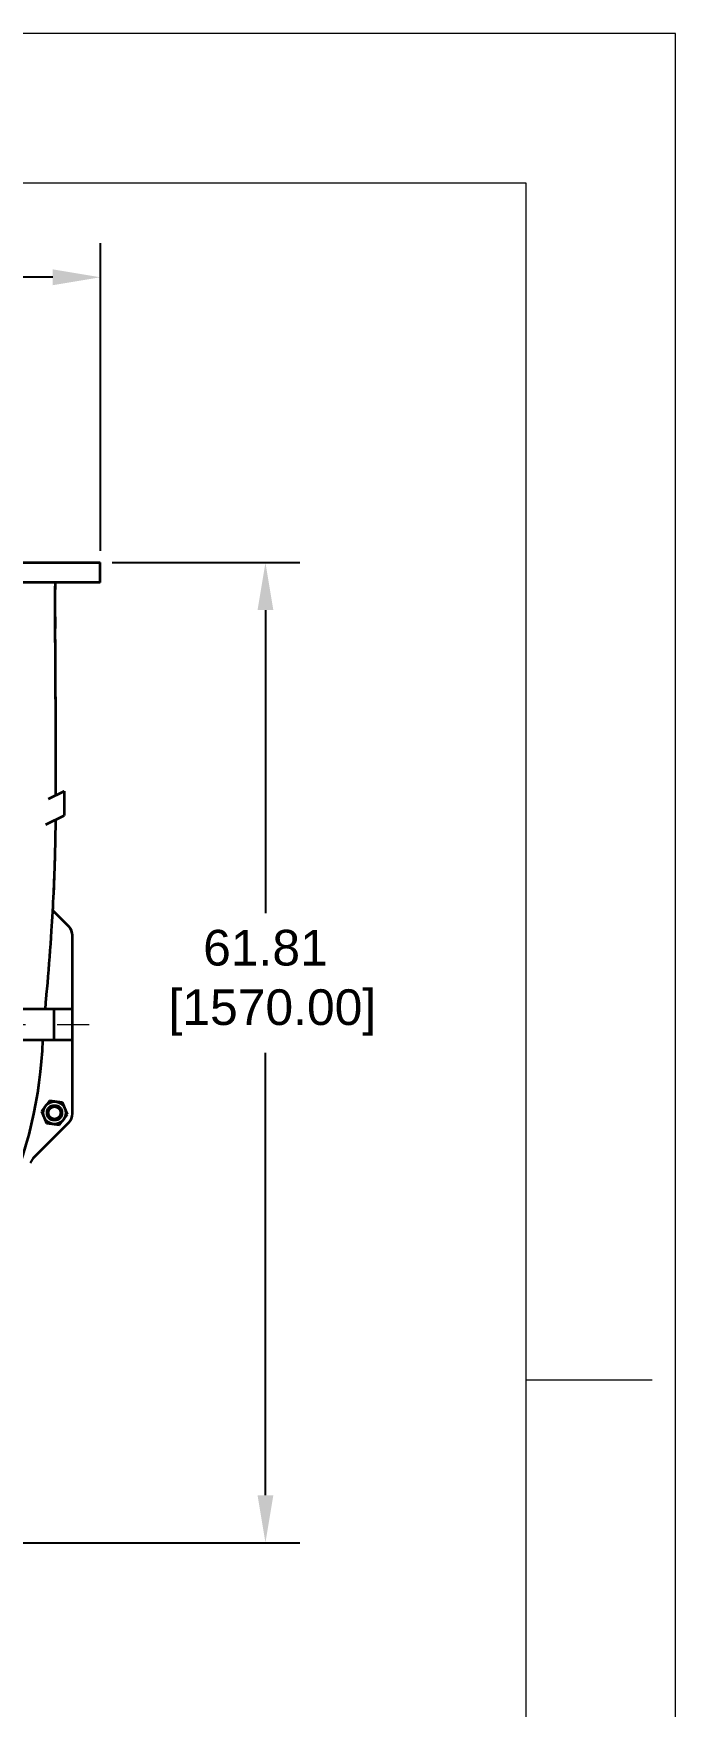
# Model space of a CAD drawing. Header units: inches. Extents: x 62 to 508, y 938 to 1278.
# Drawn here: x 467.6 to 508.1, y 1172.6 to 1278.1 of the extents above; entities that cross this region are included whole.
import ezdxf
from ezdxf.enums import TextEntityAlignment as Align

# ---------------------------------------------------------------- set-up
doc = ezdxf.new("R2010")
doc.units = ezdxf.units.IN
doc.header["$MEASUREMENT"] = 0
doc.linetypes.add('点画线', pattern=[16, 10, -2, 2, -2])
doc.layers.add('Title Block', color=7, linetype='Continuous')
doc.layers.add('中心线层', color=1, linetype='点画线', lineweight=18)
doc.layers.add('粗实线层', color=7, linetype='Continuous', lineweight=35)
doc.styles.add('ACANSTS', font='romans.shx', dxfattribs={"height": 1})
doc.styles.add('Roman', font='romans')
doc.styles.get("Standard").update_dxf_attribs({"font": 'arial.ttf'})
doc.dimstyles.new('STANDARD 2 PLCS', dxfattribs={"dimtxt": 0.125, "dimasz": 0.18, "dimexe": 0.18, "dimexo": 0.0625, "dimgap": 0.09, "dimtad": 0, "dimtih": 1, "dimtoh": 1, "dimzin": 4, "dimdsep": 46, "dimtxsty": 'Standard', "dimcen": 0.09, "dimaunit": 1, "dimadec": 0, "dimazin": 1, "dimtfac": 1, "dimtofl": 0, "dimtmove": 1, "dimatfit": 3, "dimfxl": 1, "dimtolj": 1, "dimtzin": 4, "dimarcsym": 0})

# ---------------------------------------------------------------- blocks, each defined once
blk = doc.blocks.new('*D19')
at = {"color": 0, "lineweight": -2, "transparency": 16777216}
for p, q in [((411.81, 1221.98), (411.81, 1264.89)), ((471.83, 1245.49), (471.83, 1264.89)), ((414.81, 1262.73), (434.34, 1262.73)), ((468.83, 1262.73), (450.28, 1262.73))]:
    blk.add_line(p, q, dxfattribs=at)
at = {"color": 0, "transparency": 16777216}
for points in [[(414.81, 1263.23), (414.81, 1262.23), (411.81, 1262.73)], [(468.83, 1263.23), (468.83, 1262.23), (471.83, 1262.73)]]:
    blk.add_solid(points, dxfattribs=at)
at = {"layer": 'Defpoints', "color": 0, "transparency": 16777216}
for p in [(471.83, 1262.73), (471.83, 1244.74), (411.81, 1221.23)]:
    blk.add_point(p, dxfattribs=at)
at = {"color": 0, "transparency": 16777216, "insert": (442.31, 1262.73), "char_height": 2.25, "attachment_point": 5}
blk.add_mtext('\\A1;60.02\\P [1524.50]', dxfattribs=at)
blk = doc.blocks.new('*D21')
at = {"color": 0, "lineweight": -2, "transparency": 16777216}
for p, q in [((472.58, 1244.74), (484.41, 1244.74)), ((482.25, 1241.74), (482.25, 1222.64)), ((482.25, 1185.93), (482.25, 1213.83)), ((466.5, 1182.93), (484.41, 1182.93))]:
    blk.add_line(p, q, dxfattribs=at)
at = {"color": 0, "transparency": 16777216}
for points in [[(481.75, 1241.74), (482.75, 1241.74), (482.25, 1244.74)], [(481.75, 1185.93), (482.75, 1185.93), (482.25, 1182.93)]]:
    blk.add_solid(points, dxfattribs=at)
at = {"layer": 'Defpoints', "color": 0, "transparency": 16777216}
for p in [(471.83, 1244.74), (465.75, 1182.93), (482.25, 1182.93)]:
    blk.add_point(p, dxfattribs=at)
at = {"color": 0, "transparency": 16777216, "insert": (482.25, 1218.24), "char_height": 2.25, "attachment_point": 5}
blk.add_mtext('\\A1;61.81\\P [1570.00]', dxfattribs=at)
blk = doc.blocks.new('LONE STAR BLOWER TITLE BLOCK (SIZE A)')
at = {"layer": 'Title Block', "lineweight": 15}
for p, q in [((23.625, 18), (0, 18)), ((23.625, 0), (23.625, 18)), ((23.125, 17.5), (0.5, 17.5)), ((23.125, 17.5), (0.5, 17.5)), ((23.125, 0.5), (23.125, 17.5)), ((23.125, 13.5), (23.5469, 13.5))]:
    blk.add_line(p, q, dxfattribs=at)
at = {"layer": 'Title Block', "lineweight": 15, "style": 'ACANSTS'}
for tag, p, height in [('DRAWN_BY', (14.3692, 2.2855), 0.135), ('DRAWN_DATE', (15.5145, 2.2938), 0.135), ('DRAWING_SUBTITLE', (17.5134, 1.9768), 0.2025), ('CHECKED_BY', (14.3914, 1.9397), 0.135), ('CHECK_DATE', (15.4958, 1.9404), 0.135), ('ENGINEER', (14.3854, 1.6081), 0.135), ('ENG_DATE', (15.4868, 1.6029), 0.135), ('DRAWING_SUBTITLE', (17.5109, 1.5494), 0.2025), ('MANUFACTURING', (14.3811, 1.2706), 0.135), ('MFG_DATE', (15.4879, 1.2695), 0.135), ('CONTROL', (14.3811, 0.9331), 0.135), ('CONTROL_DATE', (15.4879, 0.932), 0.135), ('CAGE_CODE', (17.7275, 0.9163), 0.135), ('MODEL_FILE_NAME', (8.2952, 0.6111), 0.135), ('APPROVED_BY', (14.3698, 0.5685), 0.135), ('APPROVAL_DATE', (15.4796, 0.5615), 0.135)]:
    blk.add_attdef(tag, p, '', height=height, dxfattribs=at)
at = {"layer": 'Title Block', "lineweight": 15, "style": 'Roman', "flags": 8}
for tag, height, p in [('DWG_NUMBER', 0.2812, (18.9096, 1.1474)), ('SCALE', 0.135, (17.9035, 0.7041)), ('SHEETNUMBER', 0.135, (21.2556, 0.7041)), ('TOTA_SHEETS', 0.135, (21.8939, 0.7016))]:
    blk.add_attdef(tag, text='', height=height, dxfattribs=at).set_placement(p, align=Align.TOP_LEFT)
at = {"layer": 'Title Block', "lineweight": 15, "style": 'ACANSTS'}
blk.add_attdef('REVISION', text='', height=0.135, dxfattribs=at).set_placement((22.8495, 0.8933), align=Align.CENTER)

msp = doc.modelspace()

# ---------------------------------------------------------------- linework, layer by layer
for p, q in [((471.828, 1244.743), (450.606, 1244.743)), ((471.828, 1243.483), (471.828, 1244.743)), ((471.828, 1244.743), (471.828, 1244.743)), ((468.964, 1242.588), (468.968, 1243.036)), ((468.968, 1243.036), (468.978, 1243.483)), ((468.978, 1243.483), (468.978, 1243.483)), ((468.978, 1243.483), (471.828, 1243.483)), ((471.828, 1243.483), (471.828, 1243.483)), ((468.965, 1242.141), (468.964, 1242.588)), ((468.967, 1241.694), (468.965, 1242.141)), ((468.968, 1241.247), (468.967, 1241.694)), ((468.968, 1240.799), (468.968, 1241.247)), ((468.968, 1240.352), (468.968, 1240.799)), ((468.968, 1239.905), (468.968, 1240.352)), ((468.969, 1239.457), (468.968, 1239.905)), ((468.971, 1239.01), (468.969, 1239.457)), ((468.974, 1238.563), (468.971, 1239.01)), ((468.976, 1238.116), (468.974, 1238.563)), ((468.979, 1237.668), (468.976, 1238.116)), ((468.983, 1237.221), (468.979, 1237.668)), ((468.986, 1236.774), (468.983, 1237.221)), ((468.989, 1236.326), (468.986, 1236.774)), ((468.991, 1235.879), (468.989, 1236.326)), ((468.994, 1235.432), (468.991, 1235.879)), ((468.997, 1234.985), (468.994, 1235.432)), ((468.999, 1234.537), (468.997, 1234.985)), ((469.002, 1234.09), (468.999, 1234.537)), ((469.004, 1233.643), (469.002, 1234.09)), ((469.006, 1233.196), (469.004, 1233.643)), ((469.007, 1232.748), (469.006, 1233.196)), ((469.009, 1232.301), (469.007, 1232.748)), ((469.01, 1231.854), (469.009, 1232.301)), ((469.01, 1231.406), (469.01, 1231.854)), ((469.01, 1230.959), (469.01, 1231.406)), ((469.009, 1230.064), (469.01, 1230.512)), ((469.542, 1230.325), (469.009, 1230.064)), ((469.01, 1230.512), (469.01, 1230.959)), ((469.541, 1228.791), (469.542, 1230.325)), ((469.542, 1230.325), (469.542, 1230.325)), ((469.009, 1230.064), (469.009, 1230.064)), ((468.991, 1227.955), (468.994, 1228.145)), ((468.994, 1228.145), (468.996, 1228.336)), ((468.996, 1228.336), (468.998, 1228.526)), ((468.998, 1228.526), (469.541, 1228.791)), ((468.998, 1228.526), (468.998, 1228.526)), ((469.541, 1228.791), (469.541, 1228.791)), ((468.975, 1227.002), (468.978, 1227.193)), ((468.978, 1227.193), (468.982, 1227.383)), ((468.982, 1227.383), (468.985, 1227.574)), ((468.985, 1227.574), (468.988, 1227.764)), ((468.988, 1227.764), (468.991, 1227.955)), ((468.945, 1225.859), (468.951, 1226.05)), ((468.951, 1226.05), (468.956, 1226.24)), ((468.956, 1226.24), (468.961, 1226.431)), ((468.961, 1226.431), (468.966, 1226.621)), ((468.966, 1226.621), (468.971, 1226.812)), ((468.971, 1226.812), (468.975, 1227.002)), ((468.905, 1224.717), (468.913, 1224.907)), ((468.913, 1224.907), (468.92, 1225.097)), ((468.92, 1225.097), (468.927, 1225.288)), ((468.927, 1225.288), (468.933, 1225.478)), ((468.933, 1225.478), (468.939, 1225.669)), ((468.939, 1225.669), (468.945, 1225.859)), ((468.864, 1223.765), (468.872, 1223.955)), ((468.872, 1223.955), (468.881, 1224.145)), ((468.881, 1224.145), (468.889, 1224.336)), ((468.889, 1224.336), (468.897, 1224.526)), ((468.897, 1224.526), (468.905, 1224.717)), ((468.815, 1222.813), (468.825, 1223.003)), ((469.845, 1221.783), (468.815, 1222.813)), ((468.815, 1222.813), (468.815, 1222.813)), ((468.825, 1223.003), (468.835, 1223.194)), ((468.835, 1223.194), (468.845, 1223.384)), ((468.845, 1223.384), (468.854, 1223.574)), ((468.854, 1223.574), (468.864, 1223.765)), ((469.86, 1221.768), (469.845, 1221.783)), ((469.845, 1221.783), (469.845, 1221.783)), ((469.874, 1221.753), (469.86, 1221.768)), ((469.887, 1221.737), (469.874, 1221.753)), ((469.9, 1221.721), (469.887, 1221.737)), ((469.913, 1221.705), (469.9, 1221.721)), ((469.926, 1221.689), (469.913, 1221.705)), ((469.937, 1221.672), (469.926, 1221.689)), ((469.949, 1221.655), (469.937, 1221.672)), ((469.96, 1221.637), (469.949, 1221.655)), ((469.97, 1221.62), (469.96, 1221.637)), ((469.98, 1221.602), (469.97, 1221.62)), ((469.99, 1221.583), (469.98, 1221.602)), ((469.999, 1221.565), (469.99, 1221.583)), ((470.008, 1221.546), (469.999, 1221.565)), ((470.016, 1221.527), (470.008, 1221.546)), ((470.024, 1221.508), (470.016, 1221.527)), ((470.031, 1221.489), (470.024, 1221.508)), ((470.037, 1221.469), (470.031, 1221.489)), ((470.043, 1221.449), (470.037, 1221.469)), ((470.049, 1221.43), (470.043, 1221.449)), ((470.054, 1221.41), (470.049, 1221.43)), ((470.059, 1221.39), (470.054, 1221.41)), ((470.063, 1221.369), (470.059, 1221.39)), ((470.066, 1221.349), (470.063, 1221.369)), ((470.069, 1221.329), (470.066, 1221.349)), ((470.072, 1221.308), (470.069, 1221.329)), ((470.073, 1221.288), (470.072, 1221.308)), ((470.075, 1221.267), (470.073, 1221.288)), ((470.076, 1221.246), (470.075, 1221.267)), ((470.076, 1221.226), (470.076, 1221.246)), ((470.076, 1218.891), (470.076, 1221.226)), ((470.076, 1221.226), (470.076, 1221.226)), ((470.076, 1216.593), (470.076, 1218.891)), ((470.076, 1218.891), (470.076, 1218.891)), ((470.076, 1214.625), (470.076, 1216.593)), ((470.076, 1209.992), (470.076, 1214.625)), ((470.076, 1214.625), (470.076, 1214.625)), ((467.607, 1207.197), (469.845, 1209.435)), ((469.845, 1209.435), (469.86, 1209.45)), ((469.845, 1209.435), (469.845, 1209.435)), ((469.86, 1209.45), (469.874, 1209.465)), ((469.874, 1209.465), (469.887, 1209.481)), ((469.887, 1209.481), (469.9, 1209.496)), ((469.9, 1209.496), (469.913, 1209.513)), ((469.913, 1209.513), (469.926, 1209.529)), ((469.926, 1209.529), (469.937, 1209.546)), ((469.937, 1209.546), (469.949, 1209.563)), ((469.949, 1209.563), (469.96, 1209.581)), ((469.96, 1209.581), (469.97, 1209.598)), ((469.97, 1209.598), (469.98, 1209.616)), ((469.98, 1209.616), (469.99, 1209.635)), ((469.99, 1209.635), (469.999, 1209.653)), ((469.999, 1209.653), (470.008, 1209.672)), ((470.008, 1209.672), (470.016, 1209.691)), ((470.016, 1209.691), (470.024, 1209.71)), ((470.024, 1209.71), (470.031, 1209.729)), ((470.031, 1209.729), (470.037, 1209.749)), ((470.037, 1209.749), (470.043, 1209.768)), ((470.043, 1209.768), (470.049, 1209.788)), ((470.049, 1209.788), (470.054, 1209.808)), ((470.054, 1209.808), (470.059, 1209.828)), ((470.059, 1209.828), (470.063, 1209.848)), ((470.063, 1209.848), (470.066, 1209.869)), ((470.066, 1209.869), (470.069, 1209.889)), ((470.069, 1209.889), (470.072, 1209.91)), ((470.072, 1209.91), (470.073, 1209.93)), ((470.073, 1209.93), (470.075, 1209.951)), ((470.075, 1209.951), (470.076, 1209.971)), ((470.076, 1209.971), (470.076, 1209.992)), ((470.076, 1209.992), (470.076, 1209.992)), ((467.416, 1206.887), (467.607, 1207.197))]:
    msp.add_line(p, q)
at = {"layer": '中心线层'}
msp.add_line((409.115, 1215.609), (472.769, 1215.609), dxfattribs=at)
at = {"layer": '粗实线层'}
for p, q in [((449.584, 1244.743), (471.828, 1244.743)), ((471.828, 1243.483), (471.828, 1244.743)), ((471.828, 1243.483), (449.584, 1243.483)), ((468.564, 1229.848), (469.542, 1230.325)), ((469.542, 1230.325), (469.541, 1228.791)), ((468.395, 1228.232), (469.541, 1228.791)), ((469.845, 1221.783), (468.815, 1222.813)), ((470.076, 1209.992), (470.076, 1221.226)), ((466.683, 1216.593), (470.076, 1216.593)), ((468.895, 1216.593), (468.895, 1214.625)), ((470.076, 1214.625), (465.209, 1214.625)), ((468.624, 1210.796), (468.126, 1210.147)), ((468.126, 1210.147), (468.439, 1209.391)), ((469.435, 1210.69), (468.624, 1210.796)), ((469.748, 1209.934), (469.435, 1210.69)), ((467.607, 1207.197), (469.845, 1209.435)), ((468.439, 1209.391), (469.25, 1209.284)), ((469.25, 1209.284), (469.748, 1209.934))]:
    msp.add_line(p, q, dxfattribs=at)
for radius in [0.709, 0.472, 0.394]:
    msp.add_circle((468.937, 1210.04), radius, dxfattribs=at)
for centre, radius, start, end in [((469.288, 1221.226), 0.787, 0, 45), ((440.942, 1215.609), 27.283, 335.44702, 357.9326), ((468.937, 1210.04), 0.413, 7.5, 307.5), ((469.288, 1209.992), 0.787, 315, 0)]:
    msp.add_arc(centre, radius, start, end, dxfattribs=at)
for points, knots in [([(468.978, 1243.483), (468.973, 1243.31), (468.959, 1242.687), (468.971, 1241.553), (468.965, 1239.663), (468.984, 1237.143), (469.002, 1234.185), (469.011, 1231.775), (469.01, 1230.445), (469.009, 1230.064)], [0, 0, 0, 0, 87.4770259, 314.7868877, 572.7503303, 1042.1238303, 1587.9083182, 2067.2602769, 2259.569322, 2259.569322, 2259.569322, 2259.569322]), ([(468.998, 1228.526), (468.991, 1227.801), (468.951, 1225.46), (468.79, 1222.025), (468.563, 1219.078), (468.415, 1217.441), (468.364, 1216.896), (468.339, 1216.593)], [0, 0, 0, 0, 279.1089517, 900.7219261, 1322.8268048, 1416.3924825, 1533.3175934, 1533.3175934, 1533.3175934, 1533.3175934])]:
    msp.add_open_spline(points, degree=3, knots=knots, dxfattribs=at)

# ---------------------------------------------------------------- block references
at = {"xscale": 18.8678371979621, "yscale": 18.8678371979621, "zscale": 18.8678371979621}
msp.add_blockref('LONE STAR BLOWER TITLE BLOCK (SIZE A)', (62.38, 938.484), dxfattribs=at)

# ---------------------------------------------------------------- dimensions: what is measured, and where the dimension line sits
dim = msp.add_linear_dim(base=(471.828, 1262.727), p1=(411.808, 1221.226), p2=(471.828, 1244.743), dimstyle='STANDARD 2 PLCS', override={"dimscale": 12, "dimtxt": 0.1875, "dimasz": 0.25, "dimpost": '\\X', "dimtmove": 0})
dim.commit()
dim.dimension.update_dxf_attribs({"geometry": '*D19', "text_midpoint": (442.31, 1262.727), "dimtype": 160})
dim = msp.add_linear_dim(base=(482.251, 1182.932), p1=(471.828, 1244.743), p2=(465.745, 1182.932), angle=90, dimstyle='STANDARD 2 PLCS', override={"dimscale": 12, "dimtxt": 0.1875, "dimasz": 0.25, "dimpost": '\\X', "dimtmove": 0})
dim.commit()
dim.dimension.update_dxf_attribs({"geometry": '*D21', "text_midpoint": (482.251, 1218.236), "dimtype": 160})

doc.saveas('drawing.dxf')
